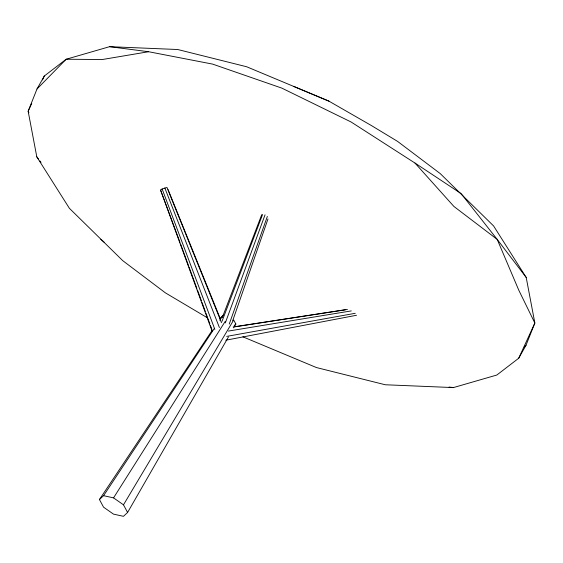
<?xml version="1.0" encoding="UTF-8"?>
<svg xmlns="http://www.w3.org/2000/svg" width="563" height="563" viewBox="0 0 563 563"><rect width="100%" height="100%" fill="white"/><g stroke="black" fill="none" stroke-linecap="round" stroke-linejoin="round"><path stroke-width="0.84" d="M232.66 320.833L267.981 218.965M229.254 324.091L267.348 216.445M225.334 322.888L265.046 214.82M222.047 321.241L262.562 214.552M222.258 317.652L261.767 214.616M242.899 336.822L316.399 367.54L385.261 384.761L453.398 387.59L496.826 375.035L518.699 358.251L526.011 345.267L534.85 323.028L526.201 277.446L493.603 225.953L440.238 173.601L397.591 141.404L371.341 125.514L328.919 101.143L246.601 66.737L177.739 49.516L109.602 46.68L66.174 59.235L44.301 76.019L36.989 89.003L28.15 111.242L36.799 156.831L69.397 208.317L122.762 260.669L165.409 292.866L207.571 317.898M31.739 103.416L28.15 111.242L28.91 112.797M42.506 79.932L44.301 76.019M518.699 358.251L534.85 323.028L518.889 290.431L497.199 239.395L461.139 193.616L415.001 163.066L351.08 121.981L281.859 88.131L212.61 64.105L148.611 51.726L109.602 46.68M212.202 330.326L99.44 499.529L103.55 507.164L113.494 514.125L123.459 516.32L127.597 512.471L228.437 336.963M233.68 327.849L235.862 324.049L233.687 320.002L123.487 504.828L127.597 512.471M99.44 499.529L103.578 495.679L113.543 497.875L225.137 321.508M103.578 495.679L214.433 328.313M219.753 320.277L223.145 315.16L219.978 318.651M36.989 89.003L66.174 59.235L102.367 59.516L148.611 51.726M524.188 347.125L526.011 345.267M234.215 325.576L235.862 324.049M212.124 331.248L160.561 190.055L162.137 188.978L166.972 187.465L221.512 322.719M225.819 340.207L356.534 315.259M226.685 336.392L355.267 313.295M228.381 331.072L351.263 310.91M235.376 326.772L345.351 309.819M233.159 326.941L347.434 309.39M449.063 387.034L453.398 387.59M293.647 86.385L328.919 101.143M104.056 242.111L100.784 239.289M113.543 497.875L123.487 504.828M160.561 190.055L179.991 242.343M415.001 163.066L453.905 206.452L497.199 239.395L526.201 277.446M36.799 156.831L38.383 158.907M39.959 160.983L41.015 162.362M168.055 189.534L220.288 318.658M164.797 187.908L219.408 327.553M162.137 188.978L214.841 329.397M180.596 243.99L188.436 265.391M189.041 267.038L196.881 288.432M197.486 290.079L201.406 300.776M202.011 302.422L205.326 311.473M205.931 313.119L209.851 323.816M210.456 325.463L211.962 329.58"/></g></svg>
